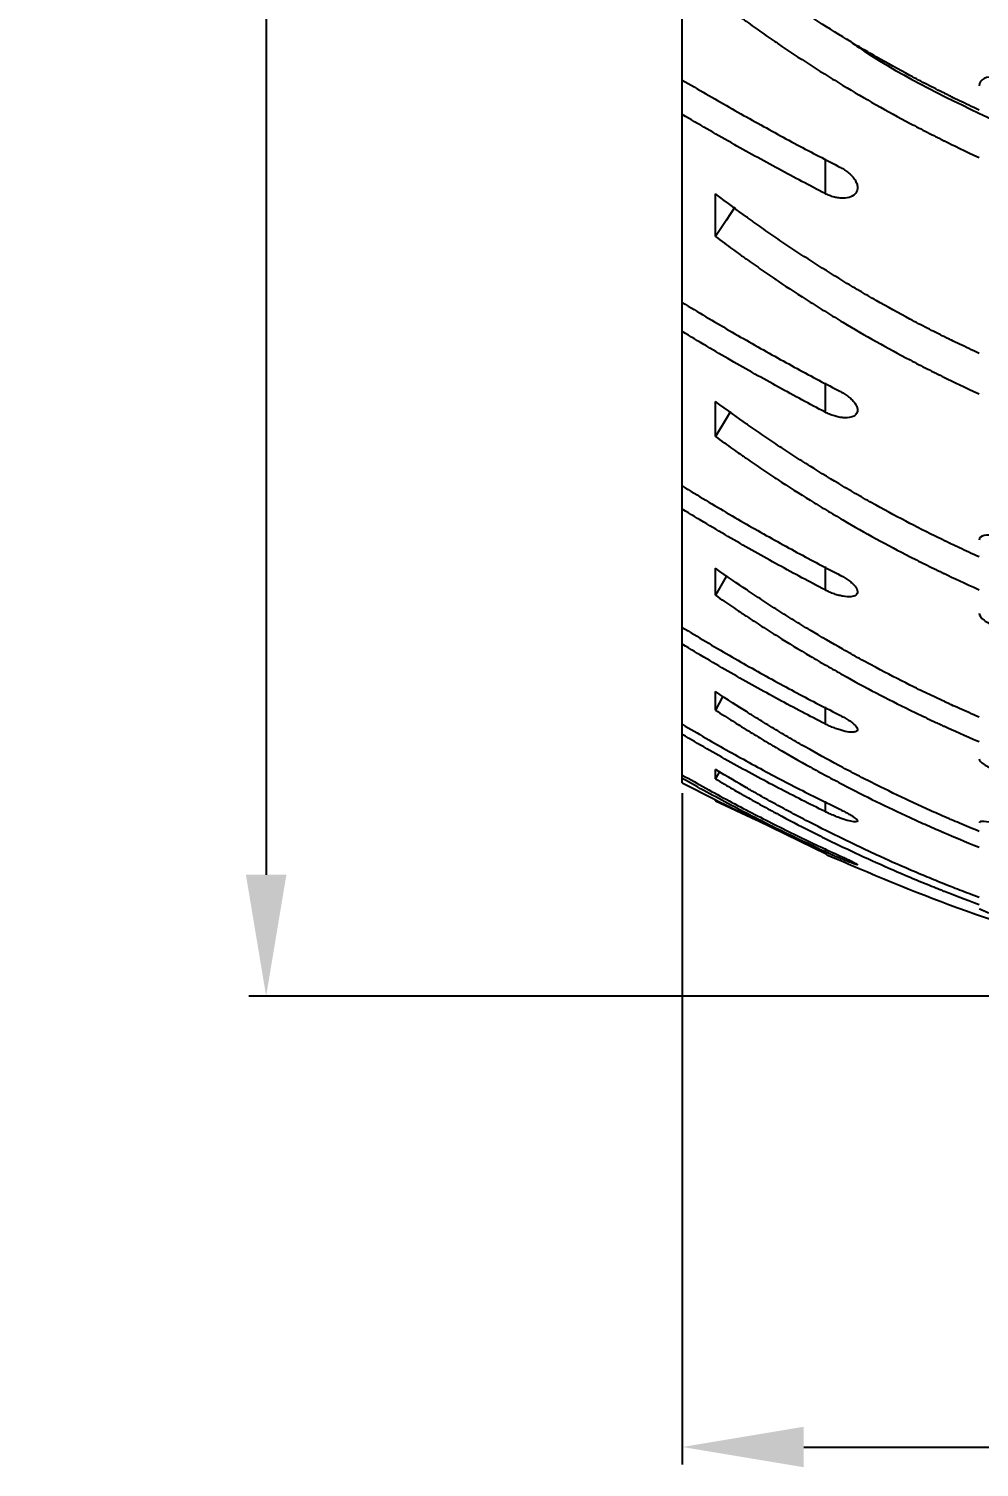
# Model space of a CAD drawing. Header units: millimetres. Extents: x 0 to 594, y 0 to 420.
# Drawn here: x 179.36 to 206.76, y 110.77 to 152.24 of the extents above; entities that cross this region are included whole.
import ezdxf

# ---------------------------------------------------------------- set-up
doc = ezdxf.new("R2010")
doc.units = ezdxf.units.MM
doc.header["$PDSIZE"] = -1
doc.layers.add('치수', color=4, linetype='Continuous')
doc.styles.add('누리로봇 문자스타일_20230829', font='GOTHIC.TTF')
doc.dimstyles.new('A2기본 치수스타일', dxfattribs={"dimtxt": 4, "dimasz": 4, "dimexe": 0.5, "dimexo": 0.3, "dimgap": 1, "dimtad": 1, "dimtoh": 1, "dimdec": 1, "dimzin": 12, "dimdsep": 46, "dimtxsty": '누리로봇 문자스타일_20230829', "dimcen": 0.09, "dimclrd": 3, "dimclre": 3, "dimclrt": 3, "dimadec": 0, "dimazin": 3, "dimtm": 1e-09, "dimtfac": 1, "dimtdec": 1, "dimtofl": 0, "dimtmove": 0, "dimatfit": 3, "dimfxl": 1, "dimfrac": 2, "dimarcsym": 0})

# ---------------------------------------------------------------- blocks, each defined once
blk = doc.blocks.new('*D59')
at = {"layer": 'Defpoints', "color": 0}
for p in [(220.527, 295.65), (186.2, 124.35), (220.483, 124.35)]:
    blk.add_point(p, dxfattribs=at)
at = {"layer": '치수', "color": 3, "lineweight": -2}
for p, q in [((220.227, 295.65), (185.7, 295.65)), ((186.2, 292.15), (186.2, 127.85)), ((220.183, 124.35), (185.7, 124.35))]:
    blk.add_line(p, q, dxfattribs=at)
at = {"layer": '치수', "color": 3}
for points in [[(185.617, 292.15), (186.783, 292.15), (186.2, 295.65)], [(185.617, 127.85), (186.783, 127.85), (186.2, 124.35)]]:
    blk.add_solid(points, dxfattribs=at)
at = {"layer": '치수', "color": 3, "insert": (182.637, 210), "char_height": 5, "attachment_point": 5, "rotation": 90, "style": '누리로봇 문자스타일_20230829'}
blk.add_mtext('{\\fISOCPEUR|b0|i0|c0|p34;%%C}171', dxfattribs=at)
blk = doc.blocks.new('*D60')
at = {"layer": 'Defpoints', "color": 0}
for p in [(198.2, 130.5), (242.8, 130.5), (242.8, 111.35)]:
    blk.add_point(p, dxfattribs=at)
at = {"layer": '치수', "color": 3, "lineweight": -2}
for p, q in [((198.2, 130.2), (198.2, 110.85)), ((242.8, 130.2), (242.8, 110.85)), ((201.7, 111.35), (239.3, 111.35))]:
    blk.add_line(p, q, dxfattribs=at)
at = {"layer": '치수', "color": 3}
for points in [[(201.7, 111.934), (201.7, 110.767), (198.2, 111.35)], [(239.3, 111.934), (239.3, 110.767), (242.8, 111.35)]]:
    blk.add_solid(points, dxfattribs=at)
at = {"layer": '치수', "color": 3, "insert": (220.5, 114.976), "char_height": 5, "attachment_point": 5, "style": '누리로봇 문자스타일_20230829'}
blk.add_mtext('44.6', dxfattribs=at)

msp = doc.modelspace()

# ---------------------------------------------------------------- linework, layer by layer
at = {"color": 7, "linetype": 'Continuous', "lineweight": 25}
for p, q in [((198.2, 150.767), (198.2, 166.509)), ((198.2, 139.061), (198.2, 150.767)), ((202.315, 148.498), (202.315, 147.495)), ((199.154, 146.256), (199.154, 147.484)), ((199.154, 140.488), (199.154, 141.501)), ((198.2, 130.727), (198.2, 139.061)), ((199.154, 135.91), (199.154, 136.689)), ((199.154, 132.6), (199.154, 133.131)), ((199.372, 133.001), (199.154, 132.6)), ((198.2, 130.5), (198.2, 130.727)), ((199.154, 130.614), (199.154, 130.889)), ((199.267, 130.827), (199.154, 130.614)), ((198.2, 130.5), (199.166, 130.014)), ((202.369, 128.436), (199.154, 130.001)), ((199.154, 129.985), (199.154, 130.001)), ((199.154, 129.986), (200.327, 129.43))]:
    msp.add_line(p, q, dxfattribs=at)
at = {"color": 8, "linetype": 'Continuous', "lineweight": 25}
for p, q in [((202.315, 142.033), (202.315, 141.191)), ((202.315, 136.735), (202.315, 136.064)), ((202.315, 132.691), (202.315, 132.202)), ((202.315, 129.97), (202.315, 129.672)), ((202.315, 128.618), (202.315, 128.515))]:
    msp.add_line(p, q, dxfattribs=at)
at = {"color": 7, "linetype": 'Continuous', "lineweight": 25, "flags": 128}
for points in [[(199.714, 147.102), (199.462, 146.721), (199.154, 146.256)], [(199.592, 141.209), (199.462, 140.995), (199.154, 140.488)], [(199.479, 136.482), (199.462, 136.451), (199.154, 135.91)]]:
    msp.add_lwpolyline(points, dxfattribs=at)
at = {"color": 7, "linetype": 'Continuous', "lineweight": 25}
for points, knots in [([(206.76, 149.901), (206.55, 149.999), (206.361, 150.089), (206.109, 150.21), (205.992, 150.267), (205.869, 150.328), (205.811, 150.357), (205.782, 150.371), (205.771, 150.377), (205.763, 150.381), (205.76, 150.382), (205.592, 150.466), (205.346, 150.591), (205.097, 150.721), (204.931, 150.809), (204.846, 150.854), (204.435, 151.074), (203.947, 151.345), (203.465, 151.626), (203.146, 151.816), (202.988, 151.911), (202.509, 152.203), (202.036, 152.502), (201.494, 152.86), (201.263, 153.016), (201.11, 153.12), (201.035, 153.171), (200.802, 153.331), (200.571, 153.493), (200.308, 153.681), (200.177, 153.775), (200.112, 153.822), (200.084, 153.842), (200.065, 153.856), (200.054, 153.864), (199.808, 154.044), (199.509, 154.266), (199.154, 154.538)], [0, 0, 0, 0, 0.0625, 0.0625, 0.09375, 0.109375, 0.117187, 0.121094, 0.123047, 0.123047, 0.125, 0.125, 0.1875, 0.21875, 0.21875, 0.25, 0.25, 0.375, 0.4375, 0.4375, 0.5, 0.5, 0.625, 0.6875, 0.71875, 0.71875, 0.75, 0.75, 0.8125, 0.84375, 0.859375, 0.867187, 0.871094, 0.871094, 0.875, 0.875, 1, 1, 1, 1]), ([(199.154, 153.114), (199.333, 152.978), (199.498, 152.856), (199.721, 152.691), (199.827, 152.613), (199.941, 152.53), (199.995, 152.491), (200.018, 152.474), (200.033, 152.464), (200.039, 152.459), (200.195, 152.347), (200.419, 152.188), (200.687, 152.002), (200.803, 151.922), (200.881, 151.869), (200.921, 151.841), (201.264, 151.608), (201.726, 151.302), (202.197, 151.004), (202.513, 150.808), (202.673, 150.709), (203.147, 150.423), (203.467, 150.236), (204.112, 149.87), (204.435, 149.693), (204.931, 149.43), (205.179, 149.301), (205.468, 149.154), (205.612, 149.082), (205.684, 149.046), (205.715, 149.031), (205.735, 149.021), (205.748, 149.014), (206.009, 148.886), (206.343, 148.725), (206.76, 148.533)], [0, 0, 0, 0, 0.0625, 0.0625, 0.09375, 0.109375, 0.117187, 0.121094, 0.121094, 0.125, 0.125, 0.1875, 0.21875, 0.234375, 0.234375, 0.25, 0.25, 0.375, 0.4375, 0.4375, 0.5, 0.5, 0.625, 0.625, 0.75, 0.75, 0.8125, 0.84375, 0.859375, 0.867187, 0.871094, 0.871094, 0.875, 0.875, 1, 1, 1, 1]), ([(202.936, 151.951), (203.1, 151.837), (204.448, 150.902), (205.937, 150.199), (207.243, 149.581)], [0, 0, 0, 0, 0.122058, 1, 1, 1, 1]), ([(198.2, 150.767), (198.427, 150.633), (198.876, 150.369), (199.548, 149.983), (200.21, 149.611), (200.862, 149.251), (201.504, 148.904), (202.135, 148.57), (202.553, 148.354), (202.76, 148.247)], [0, 0, 0, 0, 0.15205, 0.301044, 0.446976, 0.58984, 0.729633, 0.866353, 1, 1, 1, 1]), ([(207.71, 150.36), (207.71, 150.454), (207.661, 150.554), (207.485, 150.728), (207.367, 150.795), (207.114, 150.86), (206.991, 150.855), (206.811, 150.768), (206.76, 150.691), (206.76, 150.598)], [0, 0, 0, 0, 0.25, 0.25, 0.5, 0.5, 0.75, 0.75, 1, 1, 1, 1]), ([(202.315, 147.495), (202.093, 147.61), (201.645, 147.843), (200.972, 148.204), (200.29, 148.577), (199.599, 148.962), (198.901, 149.36), (198.435, 149.633), (198.2, 149.77)], [0, 0, 0, 0, 0.159109, 0.321244, 0.486405, 0.654588, 0.825789, 1, 1, 1, 1]), ([(202.76, 148.247), (202.782, 148.235), (202.826, 148.212), (202.889, 148.173), (202.948, 148.131), (203.022, 148.071), (203.106, 147.989), (203.183, 147.885), (203.234, 147.779), (203.262, 147.643), (203.221, 147.496), (203.068, 147.385), (202.883, 147.352), (202.715, 147.363), (202.583, 147.389), (202.447, 147.432), (202.359, 147.474), (202.315, 147.495)], [0, 0, 0, 0, 0.031934, 0.063273, 0.094322, 0.125392, 0.188283, 0.250358, 0.312778, 0.375391, 0.500046, 0.62489, 0.749503, 0.811924, 0.874458, 0.937689, 1, 1, 1, 1]), ([(206.76, 142.883), (206.55, 142.981), (206.361, 143.07), (206.109, 143.191), (205.992, 143.247), (205.869, 143.308), (205.811, 143.336), (205.782, 143.35), (205.771, 143.356), (205.763, 143.36), (205.76, 143.361), (205.592, 143.445), (205.346, 143.569), (205.097, 143.698), (204.931, 143.785), (204.846, 143.83), (204.435, 144.049), (203.947, 144.318), (203.465, 144.597), (203.146, 144.785), (202.988, 144.88), (202.509, 145.17), (202.036, 145.467), (201.494, 145.822), (201.263, 145.976), (201.11, 146.079), (201.035, 146.13), (200.802, 146.289), (200.571, 146.449), (200.308, 146.635), (200.177, 146.729), (200.112, 146.775), (200.084, 146.795), (200.065, 146.809), (200.054, 146.817), (199.808, 146.995), (199.509, 147.215), (199.154, 147.484)], [0, 0, 0, 0, 0.0625, 0.0625, 0.09375, 0.109375, 0.117187, 0.121094, 0.123047, 0.123047, 0.125, 0.125, 0.1875, 0.21875, 0.21875, 0.25, 0.25, 0.375, 0.4375, 0.4375, 0.5, 0.5, 0.625, 0.6875, 0.71875, 0.71875, 0.75, 0.75, 0.8125, 0.84375, 0.859375, 0.867187, 0.871094, 0.871094, 0.875, 0.875, 1, 1, 1, 1]), ([(199.154, 146.256), (199.333, 146.122), (199.498, 146), (199.721, 145.837), (199.827, 145.76), (199.941, 145.679), (199.995, 145.64), (200.018, 145.623), (200.033, 145.613), (200.039, 145.609), (200.195, 145.498), (200.419, 145.341), (200.687, 145.156), (200.803, 145.077), (200.881, 145.024), (200.921, 144.997), (201.264, 144.766), (201.726, 144.463), (202.197, 144.168), (202.513, 143.974), (202.673, 143.876), (203.147, 143.592), (203.467, 143.406), (204.112, 143.044), (204.435, 142.868), (204.931, 142.607), (205.179, 142.479), (205.468, 142.334), (205.612, 142.262), (205.684, 142.227), (205.715, 142.212), (205.735, 142.202), (205.748, 142.195), (206.009, 142.068), (206.343, 141.908), (206.76, 141.718)], [0, 0, 0, 0, 0.0625, 0.0625, 0.09375, 0.109375, 0.117187, 0.121094, 0.121094, 0.125, 0.125, 0.1875, 0.21875, 0.234375, 0.234375, 0.25, 0.25, 0.375, 0.4375, 0.4375, 0.5, 0.5, 0.625, 0.625, 0.75, 0.75, 0.8125, 0.84375, 0.859375, 0.867188, 0.871094, 0.871094, 0.875, 0.875, 1, 1, 1, 1]), ([(198.2, 144.352), (198.426, 144.215), (198.875, 143.944), (199.546, 143.549), (200.208, 143.169), (200.86, 142.802), (201.502, 142.449), (202.134, 142.109), (202.553, 141.89), (202.76, 141.782)], [0, 0, 0, 0, 0.151841, 0.300696, 0.446558, 0.589422, 0.729284, 0.866144, 1, 1, 1, 1]), ([(202.315, 141.191), (202.093, 141.308), (201.645, 141.544), (200.971, 141.911), (200.289, 142.291), (199.599, 142.684), (198.9, 143.092), (198.435, 143.371), (198.2, 143.512)], [0, 0, 0, 0, 0.159219, 0.32142, 0.486602, 0.654763, 0.825898, 1, 1, 1, 1]), ([(206.76, 137.014), (206.55, 137.109), (206.361, 137.197), (206.109, 137.314), (205.992, 137.37), (205.869, 137.429), (205.811, 137.457), (205.782, 137.47), (205.771, 137.476), (205.763, 137.48), (205.76, 137.481), (205.592, 137.563), (205.346, 137.684), (205.097, 137.81), (204.931, 137.895), (204.846, 137.939), (204.435, 138.152), (203.947, 138.415), (203.465, 138.687), (203.146, 138.871), (202.988, 138.963), (202.509, 139.246), (202.036, 139.535), (201.494, 139.881), (201.263, 140.031), (201.11, 140.132), (201.035, 140.181), (200.802, 140.337), (200.571, 140.492), (200.308, 140.674), (200.177, 140.765), (200.112, 140.81), (200.084, 140.83), (200.065, 140.843), (200.054, 140.851), (199.808, 141.024), (199.509, 141.238), (199.154, 141.501)], [0, 0, 0, 0, 0.0625, 0.0625, 0.09375, 0.109375, 0.117188, 0.121094, 0.123047, 0.123047, 0.125, 0.125, 0.1875, 0.21875, 0.21875, 0.25, 0.25, 0.375, 0.4375, 0.4375, 0.5, 0.5, 0.625, 0.6875, 0.71875, 0.71875, 0.75, 0.75, 0.8125, 0.84375, 0.859375, 0.867188, 0.871094, 0.871094, 0.875, 0.875, 1, 1, 1, 1]), ([(202.76, 141.782), (202.782, 141.77), (202.826, 141.746), (202.889, 141.708), (202.948, 141.668), (203.022, 141.61), (203.106, 141.535), (203.183, 141.44), (203.234, 141.347), (203.262, 141.231), (203.221, 141.111), (203.068, 141.031), (202.883, 141.02), (202.715, 141.044), (202.583, 141.078), (202.447, 141.126), (202.359, 141.169), (202.315, 141.191)], [0, 0, 0, 0, 0.031935, 0.063275, 0.094323, 0.125392, 0.188284, 0.250358, 0.312778, 0.375391, 0.500046, 0.62489, 0.749503, 0.811925, 0.874458, 0.937689, 1, 1, 1, 1]), ([(199.154, 140.488), (199.333, 140.358), (199.498, 140.24), (199.721, 140.082), (199.827, 140.007), (199.941, 139.927), (199.995, 139.89), (200.018, 139.874), (200.033, 139.864), (200.039, 139.86), (200.195, 139.752), (200.419, 139.599), (200.687, 139.42), (200.803, 139.343), (200.881, 139.291), (200.921, 139.265), (201.264, 139.04), (201.726, 138.746), (202.197, 138.459), (202.513, 138.269), (202.673, 138.174), (203.147, 137.897), (203.467, 137.717), (204.112, 137.364), (204.435, 137.192), (204.931, 136.938), (205.179, 136.813), (205.468, 136.672), (205.612, 136.602), (205.684, 136.567), (205.715, 136.552), (205.735, 136.543), (205.748, 136.537), (206.009, 136.412), (206.343, 136.256), (206.76, 136.071)], [0, 0, 0, 0, 0.0625, 0.0625, 0.09375, 0.109375, 0.117188, 0.121094, 0.121094, 0.125, 0.125, 0.1875, 0.21875, 0.234375, 0.234375, 0.25, 0.25, 0.375, 0.4375, 0.4375, 0.5, 0.5, 0.625, 0.625, 0.75, 0.75, 0.8125, 0.84375, 0.859375, 0.867188, 0.871094, 0.871094, 0.875, 0.875, 1, 1, 1, 1]), ([(198.2, 139.061), (198.426, 138.923), (198.874, 138.65), (199.545, 138.252), (200.206, 137.87), (200.858, 137.502), (201.501, 137.149), (202.133, 136.809), (202.553, 136.591), (202.76, 136.483)], [0, 0, 0, 0, 0.15165, 0.300376, 0.446174, 0.589037, 0.728964, 0.865951, 1, 1, 1, 1]), ([(202.315, 136.064), (202.093, 136.181), (201.644, 136.416), (200.97, 136.783), (200.288, 137.163), (199.598, 137.558), (198.9, 137.968), (198.435, 138.25), (198.2, 138.392)], [0, 0, 0, 0, 0.159321, 0.321583, 0.486786, 0.654926, 0.826, 1, 1, 1, 1]), ([(207.71, 137.22), (207.71, 137.286), (207.661, 137.362), (207.485, 137.505), (207.367, 137.566), (207.114, 137.643), (206.991, 137.654), (206.811, 137.615), (206.76, 137.567), (206.76, 137.502)], [0, 0, 0, 0, 0.25, 0.25, 0.5, 0.5, 0.75, 0.75, 1, 1, 1, 1]), ([(206.76, 132.394), (206.55, 132.485), (206.361, 132.569), (206.109, 132.682), (205.992, 132.735), (205.869, 132.791), (205.811, 132.818), (205.782, 132.831), (205.771, 132.837), (205.763, 132.84), (205.76, 132.842), (205.592, 132.92), (205.346, 133.036), (205.097, 133.157), (204.931, 133.238), (204.846, 133.28), (204.435, 133.485), (203.947, 133.737), (203.465, 133.998), (203.146, 134.173), (202.988, 134.261), (202.509, 134.533), (202.036, 134.809), (201.494, 135.141), (201.263, 135.284), (201.11, 135.38), (201.035, 135.428), (200.802, 135.576), (200.571, 135.725), (200.308, 135.899), (200.177, 135.986), (200.112, 136.029), (200.084, 136.048), (200.065, 136.06), (200.054, 136.068), (199.808, 136.233), (199.509, 136.438), (199.154, 136.689)], [0, 0, 0, 0, 0.0625, 0.0625, 0.09375, 0.109375, 0.117188, 0.121094, 0.123047, 0.123047, 0.125, 0.125, 0.1875, 0.21875, 0.21875, 0.25, 0.25, 0.375, 0.4375, 0.4375, 0.5, 0.5, 0.625, 0.6875, 0.71875, 0.71875, 0.75, 0.75, 0.8125, 0.84375, 0.859375, 0.867187, 0.871094, 0.871094, 0.875, 0.875, 1, 1, 1, 1]), ([(202.76, 136.483), (202.782, 136.472), (202.826, 136.449), (202.889, 136.412), (202.948, 136.373), (203.022, 136.321), (203.106, 136.252), (203.183, 136.169), (203.234, 136.09), (203.262, 135.996), (203.221, 135.905), (203.068, 135.858), (202.883, 135.869), (202.715, 135.905), (202.583, 135.946), (202.447, 135.998), (202.359, 136.042), (202.315, 136.064)], [0, 0, 0, 0, 0.031936, 0.063276, 0.094324, 0.125392, 0.188285, 0.250358, 0.312779, 0.375391, 0.500046, 0.62489, 0.749503, 0.811926, 0.874458, 0.937689, 1, 1, 1, 1]), ([(199.154, 135.91), (199.333, 135.786), (199.498, 135.674), (199.721, 135.522), (199.827, 135.451), (199.941, 135.375), (199.995, 135.339), (200.018, 135.324), (200.033, 135.314), (200.039, 135.311), (200.195, 135.208), (200.419, 135.062), (200.687, 134.891), (200.803, 134.817), (200.881, 134.768), (200.921, 134.743), (201.264, 134.529), (201.726, 134.247), (202.197, 133.973), (202.513, 133.792), (202.673, 133.701), (203.147, 133.437), (203.467, 133.264), (204.112, 132.926), (204.435, 132.762), (204.931, 132.519), (205.179, 132.4), (205.468, 132.264), (205.612, 132.197), (205.684, 132.164), (205.715, 132.15), (205.735, 132.141), (205.748, 132.135), (206.009, 132.015), (206.343, 131.866), (206.76, 131.689)], [0, 0, 0, 0, 0.0625, 0.0625, 0.09375, 0.109375, 0.117188, 0.121094, 0.121094, 0.125, 0.125, 0.1875, 0.21875, 0.234375, 0.234375, 0.25, 0.25, 0.375, 0.4375, 0.4375, 0.5, 0.5, 0.625, 0.625, 0.75, 0.75, 0.8125, 0.84375, 0.859375, 0.867188, 0.871094, 0.871094, 0.875, 0.875, 1, 1, 1, 1]), ([(206.76, 135.391), (206.761, 135.332), (206.81, 135.261), (206.987, 135.124), (207.108, 135.065), (207.36, 134.99), (207.481, 134.978), (207.66, 135.009), (207.71, 135.051), (207.71, 135.11)], [0, 0, 0, 0, 0.25, 0.25, 0.5, 0.5, 0.75, 0.75, 1, 1, 1, 1]), ([(198.2, 134.984), (198.426, 134.847), (198.873, 134.576), (199.544, 134.183), (200.205, 133.805), (200.857, 133.443), (201.5, 133.095), (202.132, 132.762), (202.552, 132.549), (202.76, 132.443)], [0, 0, 0, 0, 0.151471, 0.300079, 0.445817, 0.58868, 0.728666, 0.865773, 1, 1, 1, 1]), ([(202.315, 132.202), (202.093, 132.316), (201.644, 132.547), (200.97, 132.907), (200.287, 133.282), (199.597, 133.672), (198.9, 134.077), (198.435, 134.356), (198.2, 134.497)], [0, 0, 0, 0, 0.159417, 0.321736, 0.486958, 0.655079, 0.826096, 1, 1, 1, 1]), ([(206.76, 129.102), (206.55, 129.187), (206.361, 129.266), (206.109, 129.372), (205.992, 129.422), (205.869, 129.475), (205.811, 129.5), (205.782, 129.513), (205.771, 129.518), (205.763, 129.521), (205.76, 129.522), (205.592, 129.596), (205.346, 129.705), (205.097, 129.819), (204.931, 129.895), (204.846, 129.935), (204.435, 130.127), (203.947, 130.364), (203.465, 130.608), (203.146, 130.773), (202.988, 130.856), (202.509, 131.111), (202.036, 131.37), (201.494, 131.681), (201.263, 131.816), (201.11, 131.906), (201.035, 131.95), (200.802, 132.089), (200.571, 132.229), (200.308, 132.392), (200.177, 132.473), (200.112, 132.514), (200.084, 132.531), (200.065, 132.543), (200.054, 132.55), (199.808, 132.705), (199.509, 132.896), (199.154, 133.131)], [0, 0, 0, 0, 0.0625, 0.0625, 0.09375, 0.109375, 0.117187, 0.121094, 0.123047, 0.123047, 0.125, 0.125, 0.1875, 0.21875, 0.21875, 0.25, 0.25, 0.375, 0.4375, 0.4375, 0.5, 0.5, 0.625, 0.6875, 0.71875, 0.71875, 0.75, 0.75, 0.8125, 0.84375, 0.859375, 0.867187, 0.871094, 0.871094, 0.875, 0.875, 1, 1, 1, 1]), ([(199.154, 132.6), (199.333, 132.484), (199.498, 132.379), (199.721, 132.238), (199.827, 132.171), (199.941, 132.1), (199.995, 132.067), (200.018, 132.053), (200.033, 132.043), (200.039, 132.04), (200.195, 131.944), (200.419, 131.807), (200.687, 131.647), (200.803, 131.578), (200.881, 131.533), (200.921, 131.509), (201.264, 131.308), (201.726, 131.045), (202.197, 130.788), (202.513, 130.618), (202.673, 130.534), (203.147, 130.286), (203.467, 130.124), (204.112, 129.807), (204.435, 129.654), (204.931, 129.426), (205.179, 129.314), (205.468, 129.186), (205.612, 129.124), (205.684, 129.093), (205.715, 129.079), (205.735, 129.071), (205.748, 129.065), (206.009, 128.953), (206.343, 128.813), (206.76, 128.647)], [0, 0, 0, 0, 0.0625, 0.0625, 0.09375, 0.109375, 0.117188, 0.121094, 0.121094, 0.125, 0.125, 0.1875, 0.21875, 0.234375, 0.234375, 0.25, 0.25, 0.375, 0.4375, 0.4375, 0.5, 0.5, 0.625, 0.625, 0.75, 0.75, 0.8125, 0.84375, 0.859375, 0.867188, 0.871094, 0.871094, 0.875, 0.875, 1, 1, 1, 1]), ([(202.76, 132.443), (202.782, 132.432), (202.826, 132.409), (202.889, 132.374), (202.948, 132.339), (203.022, 132.291), (203.106, 132.231), (203.183, 132.161), (203.234, 132.098), (203.262, 132.026), (203.221, 131.967), (203.068, 131.953), (202.883, 131.986), (202.715, 132.035), (202.583, 132.082), (202.447, 132.137), (202.359, 132.181), (202.315, 132.202)], [0, 0, 0, 0, 0.031936, 0.063277, 0.094325, 0.125392, 0.188286, 0.250358, 0.312779, 0.375391, 0.500046, 0.62489, 0.749503, 0.811927, 0.874458, 0.937689, 1, 1, 1, 1]), ([(198.2, 132.19), (198.426, 132.057), (198.873, 131.792), (199.543, 131.411), (200.203, 131.044), (200.855, 130.693), (201.498, 130.358), (202.132, 130.036), (202.552, 129.831), (202.76, 129.73)], [0, 0, 0, 0, 0.151304, 0.2998, 0.445482, 0.588345, 0.728387, 0.865605, 1, 1, 1, 1]), ([(202.315, 129.672), (202.093, 129.782), (201.644, 130.003), (200.969, 130.351), (200.287, 130.713), (199.597, 131.091), (198.899, 131.485), (198.434, 131.757), (198.2, 131.894)], [0, 0, 0, 0, 0.159507, 0.321881, 0.487121, 0.655224, 0.826186, 1, 1, 1, 1]), ([(206.76, 131.189), (206.761, 131.146), (206.81, 131.089), (206.987, 130.973), (207.108, 130.918), (207.36, 130.839), (207.481, 130.818), (207.66, 130.824), (207.71, 130.85), (207.71, 130.893)], [0, 0, 0, 0, 0.25, 0.25, 0.5, 0.5, 0.75, 0.75, 1, 1, 1, 1]), ([(198.2, 130.727), (198.425, 130.6), (198.872, 130.347), (199.541, 129.983), (200.202, 129.634), (200.854, 129.301), (201.497, 128.983), (202.131, 128.679), (202.552, 128.485), (202.76, 128.39)], [0, 0, 0, 0, 0.151146, 0.299536, 0.445165, 0.588028, 0.728122, 0.865446, 1, 1, 1, 1]), ([(206.76, 127.193), (206.55, 127.272), (206.361, 127.344), (206.109, 127.442), (205.992, 127.488), (205.869, 127.537), (205.811, 127.56), (205.782, 127.571), (205.771, 127.576), (205.763, 127.579), (205.76, 127.58), (205.592, 127.648), (205.346, 127.748), (205.097, 127.852), (204.931, 127.923), (204.846, 127.959), (204.435, 128.136), (203.947, 128.353), (203.465, 128.577), (203.146, 128.729), (202.988, 128.805), (202.509, 129.038), (202.036, 129.277), (201.494, 129.561), (201.263, 129.685), (201.11, 129.767), (201.035, 129.808), (200.802, 129.935), (200.571, 130.063), (200.308, 130.212), (200.177, 130.287), (200.112, 130.324), (200.084, 130.34), (200.065, 130.351), (200.054, 130.357), (199.808, 130.499), (199.509, 130.674), (199.154, 130.889)], [0, 0, 0, 0, 0.0625, 0.0625, 0.09375, 0.109375, 0.117188, 0.121094, 0.123047, 0.123047, 0.125, 0.125, 0.1875, 0.21875, 0.21875, 0.25, 0.25, 0.375, 0.4375, 0.4375, 0.5, 0.5, 0.625, 0.6875, 0.71875, 0.71875, 0.75, 0.75, 0.8125, 0.84375, 0.859375, 0.867187, 0.871094, 0.871094, 0.875, 0.875, 1, 1, 1, 1]), ([(202.315, 128.515), (202.093, 128.619), (201.643, 128.828), (200.969, 129.157), (200.286, 129.501), (199.596, 129.861), (198.899, 130.236), (198.434, 130.496), (198.2, 130.628)], [0, 0, 0, 0, 0.159594, 0.32202, 0.487277, 0.655362, 0.826272, 1, 1, 1, 1]), ([(199.154, 130.614), (199.333, 130.508), (199.498, 130.412), (199.721, 130.283), (199.827, 130.222), (199.941, 130.158), (199.995, 130.127), (200.018, 130.114), (200.033, 130.106), (200.039, 130.103), (200.195, 130.015), (200.419, 129.89), (200.687, 129.744), (200.803, 129.681), (200.881, 129.639), (200.921, 129.618), (201.264, 129.434), (201.726, 129.194), (202.197, 128.959), (202.513, 128.803), (202.673, 128.726), (203.147, 128.499), (203.467, 128.351), (204.112, 128.061), (204.435, 127.92), (204.931, 127.711), (205.179, 127.608), (205.468, 127.492), (205.612, 127.434), (205.684, 127.406), (205.715, 127.393), (205.735, 127.385), (205.748, 127.38), (206.009, 127.278), (206.343, 127.149), (206.76, 126.996)], [0, 0, 0, 0, 0.0625, 0.0625, 0.09375, 0.109375, 0.117187, 0.121094, 0.121094, 0.125, 0.125, 0.1875, 0.21875, 0.234375, 0.234375, 0.25, 0.25, 0.375, 0.4375, 0.4375, 0.5, 0.5, 0.625, 0.625, 0.75, 0.75, 0.8125, 0.84375, 0.859375, 0.867187, 0.871094, 0.871094, 0.875, 0.875, 1, 1, 1, 1]), ([(202.76, 129.73), (202.782, 129.719), (202.826, 129.698), (202.889, 129.665), (202.948, 129.634), (203.022, 129.592), (203.106, 129.541), (203.183, 129.485), (203.234, 129.439), (203.262, 129.391), (203.221, 129.364), (203.068, 129.384), (202.883, 129.438), (202.715, 129.498), (202.583, 129.55), (202.447, 129.608), (202.359, 129.651), (202.315, 129.672)], [0, 0, 0, 0, 0.031937, 0.063278, 0.094326, 0.125392, 0.188287, 0.250358, 0.312779, 0.375391, 0.500046, 0.62489, 0.749503, 0.811928, 0.874458, 0.937689, 1, 1, 1, 1]), ([(202.366, 128.429), (203.615, 127.897), (206.204, 126.793), (210.3, 125.568), (214.583, 124.704), (218.938, 124.302), (223.569, 124.374), (228.425, 125.016), (233.403, 126.328), (237.318, 127.746), (239.489, 128.853), (240.133, 129.181)], [0, 0, 0, 0, 0.104122, 0.215652, 0.32718, 0.438748, 0.550333, 0.681778, 0.813201, 0.944633, 1, 1, 1, 1]), ([(207.71, 129.039), (207.71, 129.073), (207.661, 129.12), (207.485, 129.223), (207.367, 129.274), (207.114, 129.357), (206.991, 129.384), (206.811, 129.395), (206.76, 129.38), (206.76, 129.346)], [0, 0, 0, 0, 0.25, 0.25, 0.5, 0.5, 0.75, 0.75, 1, 1, 1, 1]), ([(202.76, 128.39), (202.782, 128.38), (202.826, 128.36), (202.889, 128.331), (202.948, 128.303), (203.022, 128.268), (203.106, 128.227), (203.183, 128.187), (203.234, 128.158), (203.262, 128.135), (203.221, 128.14), (203.068, 128.194), (202.883, 128.268), (202.715, 128.338), (202.583, 128.395), (202.447, 128.455), (202.359, 128.495), (202.315, 128.515)], [0, 0, 0, 0, 0.031938, 0.06328, 0.094327, 0.125392, 0.188289, 0.250358, 0.312779, 0.375391, 0.500046, 0.62489, 0.749503, 0.811929, 0.874458, 0.937688, 1, 1, 1, 1]), ([(206.76, 126.88), (206.761, 126.871), (206.81, 126.846), (206.987, 126.774), (207.108, 126.731), (207.36, 126.648), (207.481, 126.613), (207.66, 126.567), (207.71, 126.56), (207.71, 126.569)], [0, 0, 0, 0, 0.25, 0.25, 0.5, 0.5, 0.75, 0.75, 1, 1, 1, 1])]:
    msp.add_open_spline(points, degree=3, knots=knots, dxfattribs=at)

# ---------------------------------------------------------------- dimensions: what is measured, and where the dimension line sits
at = {"layer": '치수'}
dim = msp.add_linear_dim(base=(186.2, 124.35), p1=(220.527, 295.65), p2=(220.483, 124.35), angle=90, text='{\\fISOCPEUR|b0|i0|c0|p34;%%C}171', dimstyle='A2기본 치수스타일', override={"dimtxt": 5, "dimasz": 3.5}, dxfattribs=at)
dim.commit()
dim.dimension.update_dxf_attribs({"geometry": '*D59', "text_midpoint": (186.2, 210), "dimtype": 160})
dim = msp.add_linear_dim(base=(242.8, 111.35), p1=(198.2, 130.5), p2=(242.8, 130.5), text='44.6', dimstyle='A2기본 치수스타일', override={"dimtxt": 5, "dimasz": 3.5}, dxfattribs=at)
dim.commit()
dim.dimension.update_dxf_attribs({"geometry": '*D60', "text_midpoint": (220.5, 111.35), "dimtype": 160})

doc.saveas('drawing.dxf')
